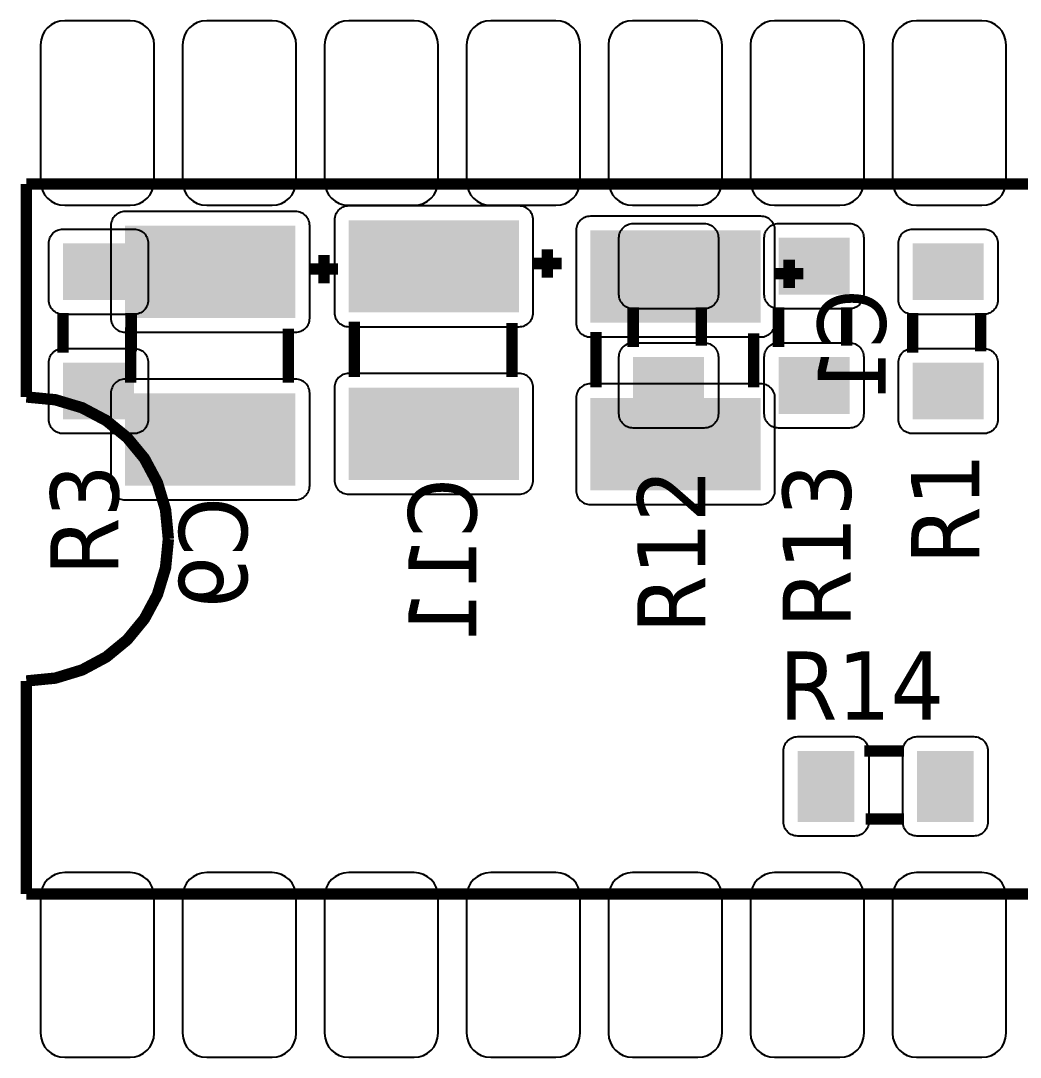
# Model space of a CAD drawing. Header units: millimetres. Extents: x 123.5 to 144.3, y 105.4 to 121.6.
# Drawn here: x 130.429 to 131.59, y 112.156 to 113.36 of the extents above; entities that cross this region are included whole.
import ezdxf

# ---------------------------------------------------------------- set-up
doc = ezdxf.new("R2010")
doc.units = ezdxf.units.MM
doc.layers.add('DESC', color=250, linetype='Continuous')
doc.styles.get("Standard").update_dxf_attribs({"font": 'tahoma.ttf'})

# ---------------------------------------------------------------- blocks, each defined once
blk = doc.blocks.new('RPAD')
blk.add_trace([(-0.5, -0.5), (-0.5, 0.5), (0.5, -0.5), (0.5, 0.5)])
blk = doc.blocks.new('muflai2c')
for points in [[(148.11368, 110.44419), (148.15968, 110.44419), (148.16316, 110.44453), (148.16637, 110.4455), (148.16926, 110.44705), (148.17177, 110.4491), (148.17383, 110.45161), (148.17537, 110.4545), (148.17634, 110.45771), (148.17668, 110.46119), (148.17668, 110.55719), (148.17634, 110.56066), (148.17537, 110.56388), (148.17383, 110.56677), (148.17177, 110.56927), (148.16926, 110.57133), (148.16637, 110.57288), (148.16316, 110.57385), (148.15968, 110.57419), (148.11368, 110.57419), (148.11021, 110.57385), (148.10699, 110.57288), (148.1041, 110.57133), (148.1016, 110.56927), (148.09954, 110.56677), (148.09799, 110.56388), (148.09702, 110.56066), (148.09668, 110.55719), (148.09668, 110.46119), (148.09702, 110.45771), (148.09799, 110.4545), (148.09954, 110.45161), (148.1016, 110.4491), (148.1041, 110.44705), (148.10699, 110.4455), (148.11021, 110.44453), (148.11368, 110.44419)], [(148.21368, 110.44419), (148.25968, 110.44419), (148.26316, 110.44453), (148.26637, 110.4455), (148.26926, 110.44705), (148.27177, 110.4491), (148.27383, 110.45161), (148.27537, 110.4545), (148.27634, 110.45771), (148.27668, 110.46119), (148.27668, 110.55719), (148.27634, 110.56066), (148.27537, 110.56388), (148.27383, 110.56677), (148.27177, 110.56927), (148.26926, 110.57133), (148.26637, 110.57288), (148.26316, 110.57385), (148.25968, 110.57419), (148.21368, 110.57419), (148.21021, 110.57385), (148.20699, 110.57288), (148.2041, 110.57133), (148.2016, 110.56927), (148.19954, 110.56677), (148.19799, 110.56388), (148.19702, 110.56066), (148.19668, 110.55719), (148.19668, 110.46119), (148.19702, 110.45771), (148.19799, 110.4545), (148.19954, 110.45161), (148.2016, 110.4491), (148.2041, 110.44705), (148.20699, 110.4455), (148.21021, 110.44453), (148.21368, 110.44419)], [(148.31368, 110.44419), (148.35968, 110.44419), (148.36316, 110.44453), (148.36637, 110.4455), (148.36926, 110.44705), (148.37177, 110.4491), (148.37383, 110.45161), (148.37537, 110.4545), (148.37634, 110.45771), (148.37668, 110.46119), (148.37668, 110.55719), (148.37634, 110.56066), (148.37537, 110.56388), (148.37383, 110.56677), (148.37177, 110.56927), (148.36926, 110.57133), (148.36637, 110.57288), (148.36316, 110.57385), (148.35968, 110.57419), (148.31368, 110.57419), (148.31021, 110.57385), (148.30699, 110.57288), (148.3041, 110.57133), (148.3016, 110.56927), (148.29954, 110.56677), (148.29799, 110.56388), (148.29702, 110.56066), (148.29668, 110.55719), (148.29668, 110.46119), (148.29702, 110.45771), (148.29799, 110.4545), (148.29954, 110.45161), (148.3016, 110.4491), (148.3041, 110.44705), (148.30699, 110.4455), (148.31021, 110.44453), (148.31368, 110.44419)], [(148.41368, 110.44419), (148.45968, 110.44419), (148.46316, 110.44453), (148.46637, 110.4455), (148.46926, 110.44705), (148.47177, 110.4491), (148.47383, 110.45161), (148.47537, 110.4545), (148.47634, 110.45771), (148.47668, 110.46119), (148.47668, 110.55719), (148.47634, 110.56066), (148.47537, 110.56388), (148.47383, 110.56677), (148.47177, 110.56927), (148.46926, 110.57133), (148.46637, 110.57288), (148.46316, 110.57385), (148.45968, 110.57419), (148.41368, 110.57419), (148.41021, 110.57385), (148.40699, 110.57288), (148.4041, 110.57133), (148.4016, 110.56927), (148.39954, 110.56677), (148.39799, 110.56388), (148.39702, 110.56066), (148.39668, 110.55719), (148.39668, 110.46119), (148.39702, 110.45771), (148.39799, 110.4545), (148.39954, 110.45161), (148.4016, 110.4491), (148.4041, 110.44705), (148.40699, 110.4455), (148.41021, 110.44453), (148.41368, 110.44419)], [(148.51368, 110.44419), (148.55968, 110.44419), (148.56316, 110.44453), (148.56637, 110.4455), (148.56926, 110.44705), (148.57177, 110.4491), (148.57383, 110.45161), (148.57537, 110.4545), (148.57634, 110.45771), (148.57668, 110.46119), (148.57668, 110.55719), (148.57634, 110.56066), (148.57537, 110.56388), (148.57383, 110.56677), (148.57177, 110.56927), (148.56926, 110.57133), (148.56637, 110.57288), (148.56316, 110.57385), (148.55968, 110.57419), (148.51368, 110.57419), (148.51021, 110.57385), (148.50699, 110.57288), (148.5041, 110.57133), (148.5016, 110.56927), (148.49954, 110.56677), (148.49799, 110.56388), (148.49702, 110.56066), (148.49668, 110.55719), (148.49668, 110.46119), (148.49702, 110.45771), (148.49799, 110.4545), (148.49954, 110.45161), (148.5016, 110.4491), (148.5041, 110.44705), (148.50699, 110.4455), (148.51021, 110.44453), (148.51368, 110.44419)], [(148.61368, 110.44419), (148.65968, 110.44419), (148.66316, 110.44453), (148.66637, 110.4455), (148.66926, 110.44705), (148.67177, 110.4491), (148.67383, 110.45161), (148.67537, 110.4545), (148.67634, 110.45771), (148.67668, 110.46119), (148.67668, 110.55719), (148.67634, 110.56066), (148.67537, 110.56388), (148.67383, 110.56677), (148.67177, 110.56927), (148.66926, 110.57133), (148.66637, 110.57288), (148.66316, 110.57385), (148.65968, 110.57419), (148.61368, 110.57419), (148.61021, 110.57385), (148.60699, 110.57288), (148.6041, 110.57133), (148.6016, 110.56927), (148.59954, 110.56677), (148.59799, 110.56388), (148.59702, 110.56066), (148.59668, 110.55719), (148.59668, 110.46119), (148.59702, 110.45771), (148.59799, 110.4545), (148.59954, 110.45161), (148.6016, 110.4491), (148.6041, 110.44705), (148.60699, 110.4455), (148.61021, 110.44453), (148.61368, 110.44419)], [(148.71368, 110.44419), (148.75968, 110.44419), (148.76316, 110.44453), (148.76637, 110.4455), (148.76926, 110.44705), (148.77177, 110.4491), (148.77383, 110.45161), (148.77537, 110.4545), (148.77634, 110.45771), (148.77668, 110.46119), (148.77668, 110.55719), (148.77634, 110.56066), (148.77537, 110.56388), (148.77383, 110.56677), (148.77177, 110.56927), (148.76926, 110.57133), (148.76637, 110.57288), (148.76316, 110.57385), (148.75968, 110.57419), (148.71368, 110.57419), (148.71021, 110.57385), (148.70699, 110.57288), (148.7041, 110.57133), (148.7016, 110.56927), (148.69954, 110.56677), (148.69799, 110.56388), (148.69702, 110.56066), (148.69668, 110.55719), (148.69668, 110.46119), (148.69702, 110.45771), (148.69799, 110.4545), (148.69954, 110.45161), (148.7016, 110.4491), (148.7041, 110.44705), (148.70699, 110.4455), (148.71021, 110.44453), (148.71368, 110.44419)], [(148.44369, 110.3687), (148.44369, 110.4337), (148.44364, 110.43474), (148.44349, 110.43575), (148.44325, 110.43671), (148.44292, 110.43764), (148.4425, 110.43852), (148.44201, 110.43934), (148.44144, 110.44011), (148.4408, 110.44081), (148.44009, 110.44145), (148.43933, 110.44202), (148.4385, 110.44252), (148.43763, 110.44293), (148.4367, 110.44326), (148.43574, 110.4435), (148.43473, 110.44365), (148.43369, 110.4437), (148.31369, 110.4437), (148.31265, 110.44365), (148.31165, 110.4435), (148.31068, 110.44326), (148.30976, 110.44293), (148.30888, 110.44252), (148.30805, 110.44202), (148.30729, 110.44145), (148.30658, 110.44081), (148.30594, 110.44011), (148.30537, 110.43934), (148.30488, 110.43852), (148.30446, 110.43764), (148.30413, 110.43671), (148.30389, 110.43575), (148.30374, 110.43474), (148.30369, 110.4337), (148.30369, 110.3687), (148.30374, 110.36766), (148.30389, 110.36666), (148.30413, 110.36569), (148.30446, 110.36477), (148.30488, 110.36389), (148.30537, 110.36307), (148.30594, 110.3623), (148.30658, 110.36159), (148.30729, 110.36095), (148.30805, 110.36038), (148.30888, 110.35989), (148.30976, 110.35947), (148.31068, 110.35914), (148.31165, 110.3589), (148.31265, 110.35875), (148.31369, 110.3587), (148.43369, 110.3587), (148.43473, 110.35875), (148.43574, 110.3589), (148.4367, 110.35914), (148.43763, 110.35947), (148.4385, 110.35989), (148.43933, 110.36038), (148.44009, 110.36095), (148.4408, 110.36159), (148.44144, 110.3623), (148.44201, 110.36307), (148.4425, 110.36389), (148.44292, 110.36477), (148.44325, 110.36569), (148.44349, 110.36666), (148.44364, 110.36766), (148.44369, 110.3687)], [(148.28621, 110.36477), (148.28621, 110.42977), (148.28616, 110.43081), (148.28601, 110.43181), (148.28577, 110.43278), (148.28544, 110.4337), (148.28502, 110.43458), (148.28453, 110.4354), (148.28396, 110.43617), (148.28332, 110.43688), (148.28261, 110.43752), (148.28185, 110.43809), (148.28102, 110.43858), (148.28015, 110.43899), (148.27922, 110.43933), (148.27825, 110.43957), (148.27725, 110.43972), (148.27621, 110.43977), (148.15621, 110.43977), (148.15517, 110.43972), (148.15417, 110.43957), (148.1532, 110.43933), (148.15227, 110.43899), (148.1514, 110.43858), (148.15057, 110.43809), (148.14981, 110.43752), (148.1491, 110.43688), (148.14846, 110.43617), (148.14789, 110.4354), (148.1474, 110.43458), (148.14698, 110.4337), (148.14665, 110.43278), (148.14641, 110.43181), (148.14626, 110.43081), (148.14621, 110.42977), (148.14621, 110.36477), (148.14626, 110.36373), (148.14641, 110.36272), (148.14665, 110.36175), (148.14698, 110.36083), (148.1474, 110.35995), (148.14789, 110.35913), (148.14846, 110.35836), (148.1491, 110.35766), (148.14981, 110.35702), (148.15057, 110.35645), (148.1514, 110.35595), (148.15227, 110.35554), (148.1532, 110.35521), (148.15417, 110.35497), (148.15517, 110.35482), (148.15621, 110.35477), (148.27621, 110.35477), (148.27725, 110.35482), (148.27825, 110.35497), (148.27922, 110.35521), (148.28015, 110.35554), (148.28102, 110.35595), (148.28185, 110.35645), (148.28261, 110.35702), (148.28332, 110.35766), (148.28396, 110.35836), (148.28453, 110.35913), (148.28502, 110.35995), (148.28544, 110.36083), (148.28577, 110.36175), (148.28601, 110.36272), (148.28616, 110.36373), (148.28621, 110.36477)], [(148.61391, 110.36146), (148.61391, 110.42646), (148.61386, 110.4275), (148.61371, 110.4285), (148.61347, 110.42947), (148.61314, 110.43039), (148.61272, 110.43127), (148.61223, 110.4321), (148.61166, 110.43286), (148.61102, 110.43357), (148.61031, 110.43421), (148.60955, 110.43478), (148.60872, 110.43527), (148.60785, 110.43569), (148.60692, 110.43602), (148.60596, 110.43626), (148.60495, 110.43641), (148.60391, 110.43646), (148.48391, 110.43646), (148.48287, 110.43641), (148.48187, 110.43626), (148.4809, 110.43602), (148.47998, 110.43569), (148.4791, 110.43527), (148.47827, 110.43478), (148.47751, 110.43421), (148.4768, 110.43357), (148.47616, 110.43286), (148.47559, 110.4321), (148.4751, 110.43127), (148.47468, 110.43039), (148.47435, 110.42947), (148.47411, 110.4285), (148.47396, 110.4275), (148.47391, 110.42646), (148.47391, 110.36146), (148.47396, 110.36042), (148.47411, 110.35941), (148.47435, 110.35845), (148.47468, 110.35752), (148.4751, 110.35665), (148.47559, 110.35582), (148.47616, 110.35506), (148.4768, 110.35435), (148.47751, 110.35371), (148.47827, 110.35314), (148.4791, 110.35265), (148.47998, 110.35223), (148.4809, 110.3519), (148.48187, 110.35166), (148.48287, 110.35151), (148.48391, 110.35146), (148.60391, 110.35146), (148.60495, 110.35151), (148.60596, 110.35166), (148.60692, 110.3519), (148.60785, 110.35223), (148.60872, 110.35265), (148.60955, 110.35314), (148.61031, 110.35371), (148.61102, 110.35435), (148.61166, 110.35506), (148.61223, 110.35582), (148.61272, 110.35665), (148.61314, 110.35752), (148.61347, 110.35845), (148.61371, 110.35941), (148.61386, 110.36042), (148.61391, 110.36146)], [(148.17247, 110.41738), (148.17247, 110.37738), (148.17242, 110.37634), (148.17227, 110.37533), (148.17203, 110.37437), (148.1717, 110.37344), (148.17128, 110.37256), (148.17079, 110.37174), (148.17022, 110.37097), (148.16958, 110.37027), (148.16887, 110.36963), (148.16811, 110.36906), (148.16728, 110.36856), (148.16641, 110.36815), (148.16548, 110.36782), (148.16451, 110.36758), (148.16351, 110.36743), (148.16247, 110.36738), (148.11247, 110.36738), (148.11143, 110.36743), (148.11043, 110.36758), (148.10946, 110.36782), (148.10853, 110.36815), (148.10766, 110.36856), (148.10683, 110.36906), (148.10607, 110.36963), (148.10536, 110.37027), (148.10472, 110.37097), (148.10415, 110.37174), (148.10366, 110.37256), (148.10324, 110.37344), (148.10291, 110.37437), (148.10267, 110.37533), (148.10252, 110.37634), (148.10247, 110.37738), (148.10247, 110.41738), (148.10252, 110.41842), (148.10267, 110.41942), (148.10291, 110.42039), (148.10324, 110.42131), (148.10366, 110.42219), (148.10415, 110.42301), (148.10472, 110.42378), (148.10536, 110.42449), (148.10607, 110.42513), (148.10683, 110.4257), (148.10766, 110.42619), (148.10853, 110.4266), (148.10946, 110.42694), (148.11043, 110.42718), (148.11143, 110.42733), (148.11247, 110.42738), (148.16247, 110.42738), (148.16351, 110.42733), (148.16451, 110.42718), (148.16548, 110.42694), (148.16641, 110.4266), (148.16728, 110.42619), (148.16811, 110.4257), (148.16887, 110.42513), (148.16958, 110.42449), (148.17022, 110.42378), (148.17079, 110.42301), (148.17128, 110.42219), (148.1717, 110.42131), (148.17203, 110.42039), (148.17227, 110.41942), (148.17242, 110.41842), (148.17247, 110.41738)], [(148.57404, 110.42131), (148.57404, 110.38131), (148.57399, 110.38027), (148.57385, 110.37927), (148.5736, 110.3783), (148.57327, 110.37738), (148.57286, 110.3765), (148.57236, 110.37568), (148.57179, 110.37491), (148.57115, 110.3742), (148.57045, 110.37356), (148.56968, 110.37299), (148.56886, 110.3725), (148.56798, 110.37209), (148.56706, 110.37175), (148.56609, 110.37151), (148.56508, 110.37136), (148.56404, 110.37131), (148.51404, 110.37131), (148.51301, 110.37136), (148.512, 110.37151), (148.51103, 110.37175), (148.51011, 110.37209), (148.50923, 110.3725), (148.50841, 110.37299), (148.50764, 110.37356), (148.50694, 110.3742), (148.5063, 110.37491), (148.50573, 110.37568), (148.50523, 110.3765), (148.50482, 110.37738), (148.50449, 110.3783), (148.50424, 110.37927), (148.5041, 110.38027), (148.50404, 110.38131), (148.50404, 110.42131), (148.5041, 110.42235), (148.50424, 110.42336), (148.50449, 110.42432), (148.50482, 110.42525), (148.50523, 110.42613), (148.50573, 110.42695), (148.5063, 110.42772), (148.50694, 110.42842), (148.50764, 110.42906), (148.50841, 110.42963), (148.50923, 110.43013), (148.51011, 110.43054), (148.51103, 110.43087), (148.512, 110.43111), (148.51301, 110.43126), (148.51404, 110.43131), (148.56404, 110.43131), (148.56508, 110.43126), (148.56609, 110.43111), (148.56706, 110.43087), (148.56798, 110.43054), (148.56886, 110.43013), (148.56968, 110.42963), (148.57045, 110.42906), (148.57115, 110.42842), (148.57179, 110.42772), (148.57236, 110.42695), (148.57286, 110.42613), (148.57327, 110.42525), (148.5736, 110.42432), (148.57385, 110.42336), (148.57399, 110.42235), (148.57404, 110.42131)], [(148.67641, 110.42131), (148.67641, 110.38131), (148.67636, 110.38027), (148.67621, 110.37927), (148.67597, 110.3783), (148.67564, 110.37738), (148.67522, 110.3765), (148.67473, 110.37568), (148.67416, 110.37491), (148.67352, 110.3742), (148.67281, 110.37356), (148.67204, 110.37299), (148.67122, 110.3725), (148.67034, 110.37209), (148.66942, 110.37175), (148.66845, 110.37151), (148.66745, 110.37136), (148.66641, 110.37131), (148.61641, 110.37131), (148.61537, 110.37136), (148.61436, 110.37151), (148.6134, 110.37175), (148.61247, 110.37209), (148.6116, 110.3725), (148.61077, 110.37299), (148.61, 110.37356), (148.6093, 110.3742), (148.60866, 110.37491), (148.60809, 110.37568), (148.60759, 110.3765), (148.60718, 110.37738), (148.60685, 110.3783), (148.60661, 110.37927), (148.60646, 110.38027), (148.60641, 110.38131), (148.60641, 110.42131), (148.60646, 110.42235), (148.60661, 110.42336), (148.60685, 110.42432), (148.60718, 110.42525), (148.60759, 110.42613), (148.60809, 110.42695), (148.60866, 110.42772), (148.6093, 110.42842), (148.61, 110.42906), (148.61077, 110.42963), (148.6116, 110.43013), (148.61247, 110.43054), (148.6134, 110.43087), (148.61436, 110.43111), (148.61537, 110.43126), (148.61641, 110.43131), (148.66641, 110.43131), (148.66745, 110.43126), (148.66845, 110.43111), (148.66942, 110.43087), (148.67034, 110.43054), (148.67122, 110.43013), (148.67204, 110.42963), (148.67281, 110.42906), (148.67352, 110.42842), (148.67416, 110.42772), (148.67473, 110.42695), (148.67522, 110.42613), (148.67564, 110.42525), (148.67597, 110.42432), (148.67621, 110.42336), (148.67636, 110.42235), (148.67641, 110.42131)], [(148.7709, 110.41738), (148.7709, 110.37738), (148.77084, 110.37634), (148.7707, 110.37533), (148.77045, 110.37437), (148.77012, 110.37344), (148.76971, 110.37256), (148.76921, 110.37174), (148.76864, 110.37097), (148.768, 110.37027), (148.7673, 110.36963), (148.76653, 110.36906), (148.76571, 110.36856), (148.76483, 110.36815), (148.76391, 110.36782), (148.76294, 110.36758), (148.76193, 110.36743), (148.7609, 110.36738), (148.7109, 110.36738), (148.70986, 110.36743), (148.70885, 110.36758), (148.70788, 110.36782), (148.70696, 110.36815), (148.70608, 110.36856), (148.70526, 110.36906), (148.70449, 110.36963), (148.70379, 110.37027), (148.70315, 110.37097), (148.70258, 110.37174), (148.70208, 110.37256), (148.70167, 110.37344), (148.70134, 110.37437), (148.70109, 110.37533), (148.70095, 110.37634), (148.7009, 110.37738), (148.7009, 110.41738), (148.70095, 110.41842), (148.70109, 110.41942), (148.70134, 110.42039), (148.70167, 110.42131), (148.70208, 110.42219), (148.70258, 110.42301), (148.70315, 110.42378), (148.70379, 110.42449), (148.70449, 110.42513), (148.70526, 110.4257), (148.70608, 110.42619), (148.70696, 110.4266), (148.70788, 110.42694), (148.70885, 110.42718), (148.70986, 110.42733), (148.7109, 110.42738), (148.7609, 110.42738), (148.76193, 110.42733), (148.76294, 110.42718), (148.76391, 110.42694), (148.76483, 110.4266), (148.76571, 110.42619), (148.76653, 110.4257), (148.7673, 110.42513), (148.768, 110.42449), (148.76864, 110.42378), (148.76921, 110.42301), (148.76971, 110.42219), (148.77012, 110.42131), (148.77045, 110.42039), (148.7707, 110.41942), (148.77084, 110.41842), (148.7709, 110.41738)], [(148.57404, 110.33731), (148.57404, 110.29731), (148.57399, 110.29627), (148.57385, 110.29527), (148.5736, 110.2943), (148.57327, 110.29338), (148.57286, 110.2925), (148.57236, 110.29168), (148.57179, 110.29091), (148.57115, 110.2902), (148.57045, 110.28956), (148.56968, 110.28899), (148.56886, 110.2885), (148.56798, 110.28809), (148.56706, 110.28775), (148.56609, 110.28751), (148.56508, 110.28736), (148.56404, 110.28731), (148.51404, 110.28731), (148.51301, 110.28736), (148.512, 110.28751), (148.51103, 110.28775), (148.51011, 110.28809), (148.50923, 110.2885), (148.50841, 110.28899), (148.50764, 110.28956), (148.50694, 110.2902), (148.5063, 110.29091), (148.50573, 110.29168), (148.50523, 110.2925), (148.50482, 110.29338), (148.50449, 110.2943), (148.50424, 110.29527), (148.5041, 110.29627), (148.50404, 110.29731), (148.50404, 110.33731), (148.5041, 110.33835), (148.50424, 110.33936), (148.50449, 110.34032), (148.50482, 110.34125), (148.50523, 110.34213), (148.50573, 110.34295), (148.5063, 110.34372), (148.50694, 110.34442), (148.50764, 110.34506), (148.50841, 110.34563), (148.50923, 110.34613), (148.51011, 110.34654), (148.51103, 110.34687), (148.512, 110.34711), (148.51301, 110.34726), (148.51404, 110.34731), (148.56404, 110.34731), (148.56508, 110.34726), (148.56609, 110.34711), (148.56706, 110.34687), (148.56798, 110.34654), (148.56886, 110.34613), (148.56968, 110.34563), (148.57045, 110.34506), (148.57115, 110.34442), (148.57179, 110.34372), (148.57236, 110.34295), (148.57286, 110.34213), (148.57327, 110.34125), (148.5736, 110.34032), (148.57385, 110.33936), (148.57399, 110.33835), (148.57404, 110.33731)], [(148.67641, 110.33731), (148.67641, 110.29731), (148.67636, 110.29627), (148.67621, 110.29527), (148.67597, 110.2943), (148.67564, 110.29338), (148.67522, 110.2925), (148.67473, 110.29168), (148.67416, 110.29091), (148.67352, 110.2902), (148.67281, 110.28956), (148.67204, 110.28899), (148.67122, 110.2885), (148.67034, 110.28809), (148.66942, 110.28775), (148.66845, 110.28751), (148.66745, 110.28736), (148.66641, 110.28731), (148.61641, 110.28731), (148.61537, 110.28736), (148.61436, 110.28751), (148.6134, 110.28775), (148.61247, 110.28809), (148.6116, 110.2885), (148.61077, 110.28899), (148.61, 110.28956), (148.6093, 110.2902), (148.60866, 110.29091), (148.60809, 110.29168), (148.60759, 110.2925), (148.60718, 110.29338), (148.60685, 110.2943), (148.60661, 110.29527), (148.60646, 110.29627), (148.60641, 110.29731), (148.60641, 110.33731), (148.60646, 110.33835), (148.60661, 110.33936), (148.60685, 110.34032), (148.60718, 110.34125), (148.60759, 110.34213), (148.60809, 110.34295), (148.60866, 110.34372), (148.6093, 110.34442), (148.61, 110.34506), (148.61077, 110.34563), (148.6116, 110.34613), (148.61247, 110.34654), (148.6134, 110.34687), (148.61436, 110.34711), (148.61537, 110.34726), (148.61641, 110.34731), (148.66641, 110.34731), (148.66745, 110.34726), (148.66845, 110.34711), (148.66942, 110.34687), (148.67034, 110.34654), (148.67122, 110.34613), (148.67204, 110.34563), (148.67281, 110.34506), (148.67352, 110.34442), (148.67416, 110.34372), (148.67473, 110.34295), (148.67522, 110.34213), (148.67564, 110.34125), (148.67597, 110.34032), (148.67621, 110.33936), (148.67636, 110.33835), (148.67641, 110.33731)], [(148.17247, 110.33338), (148.17247, 110.29338), (148.17242, 110.29234), (148.17227, 110.29133), (148.17203, 110.29037), (148.1717, 110.28944), (148.17128, 110.28856), (148.17079, 110.28774), (148.17022, 110.28697), (148.16958, 110.28627), (148.16887, 110.28563), (148.16811, 110.28506), (148.16728, 110.28456), (148.16641, 110.28415), (148.16548, 110.28382), (148.16451, 110.28358), (148.16351, 110.28343), (148.16247, 110.28338), (148.11247, 110.28338), (148.11143, 110.28343), (148.11043, 110.28358), (148.10946, 110.28382), (148.10853, 110.28415), (148.10766, 110.28456), (148.10683, 110.28506), (148.10607, 110.28563), (148.10536, 110.28627), (148.10472, 110.28697), (148.10415, 110.28774), (148.10366, 110.28856), (148.10324, 110.28944), (148.10291, 110.29037), (148.10267, 110.29133), (148.10252, 110.29234), (148.10247, 110.29338), (148.10247, 110.33338), (148.10252, 110.33442), (148.10267, 110.33542), (148.10291, 110.33639), (148.10324, 110.33731), (148.10366, 110.33819), (148.10415, 110.33901), (148.10472, 110.33978), (148.10536, 110.34049), (148.10607, 110.34113), (148.10683, 110.3417), (148.10766, 110.34219), (148.10853, 110.3426), (148.10946, 110.34294), (148.11043, 110.34318), (148.11143, 110.34333), (148.11247, 110.34338), (148.16247, 110.34338), (148.16351, 110.34333), (148.16451, 110.34318), (148.16548, 110.34294), (148.16641, 110.3426), (148.16728, 110.34219), (148.16811, 110.3417), (148.16887, 110.34113), (148.16958, 110.34049), (148.17022, 110.33978), (148.17079, 110.33901), (148.17128, 110.33819), (148.1717, 110.33731), (148.17203, 110.33639), (148.17227, 110.33542), (148.17242, 110.33442), (148.17247, 110.33338)], [(148.7709, 110.33338), (148.7709, 110.29338), (148.77084, 110.29234), (148.7707, 110.29133), (148.77045, 110.29037), (148.77012, 110.28944), (148.76971, 110.28856), (148.76921, 110.28774), (148.76864, 110.28697), (148.768, 110.28627), (148.7673, 110.28563), (148.76653, 110.28506), (148.76571, 110.28456), (148.76483, 110.28415), (148.76391, 110.28382), (148.76294, 110.28358), (148.76193, 110.28343), (148.7609, 110.28338), (148.7109, 110.28338), (148.70986, 110.28343), (148.70885, 110.28358), (148.70788, 110.28382), (148.70696, 110.28415), (148.70608, 110.28456), (148.70526, 110.28506), (148.70449, 110.28563), (148.70379, 110.28627), (148.70315, 110.28697), (148.70258, 110.28774), (148.70208, 110.28856), (148.70167, 110.28944), (148.70134, 110.29037), (148.70109, 110.29133), (148.70095, 110.29234), (148.7009, 110.29338), (148.7009, 110.33338), (148.70095, 110.33442), (148.70109, 110.33542), (148.70134, 110.33639), (148.70167, 110.33731), (148.70208, 110.33819), (148.70258, 110.33901), (148.70315, 110.33978), (148.70379, 110.34049), (148.70449, 110.34113), (148.70526, 110.3417), (148.70608, 110.34219), (148.70696, 110.3426), (148.70788, 110.34294), (148.70885, 110.34318), (148.70986, 110.34333), (148.7109, 110.34338), (148.7609, 110.34338), (148.76193, 110.34333), (148.76294, 110.34318), (148.76391, 110.34294), (148.76483, 110.3426), (148.76571, 110.34219), (148.76653, 110.3417), (148.7673, 110.34113), (148.768, 110.34049), (148.76864, 110.33978), (148.76921, 110.33901), (148.76971, 110.33819), (148.77012, 110.33731), (148.77045, 110.33639), (148.7707, 110.33542), (148.77084, 110.33442), (148.7709, 110.33338)], [(148.44369, 110.2507), (148.44369, 110.3157), (148.44364, 110.31674), (148.44349, 110.31775), (148.44325, 110.31871), (148.44292, 110.31964), (148.4425, 110.32052), (148.44201, 110.32134), (148.44144, 110.32211), (148.4408, 110.32281), (148.44009, 110.32345), (148.43933, 110.32402), (148.4385, 110.32452), (148.43763, 110.32493), (148.4367, 110.32526), (148.43574, 110.3255), (148.43473, 110.32565), (148.43369, 110.3257), (148.31369, 110.3257), (148.31265, 110.32565), (148.31165, 110.3255), (148.31068, 110.32526), (148.30976, 110.32493), (148.30888, 110.32452), (148.30805, 110.32402), (148.30729, 110.32345), (148.30658, 110.32281), (148.30594, 110.32211), (148.30537, 110.32134), (148.30488, 110.32052), (148.30446, 110.31964), (148.30413, 110.31871), (148.30389, 110.31775), (148.30374, 110.31674), (148.30369, 110.3157), (148.30369, 110.2507), (148.30374, 110.24966), (148.30389, 110.24866), (148.30413, 110.24769), (148.30446, 110.24677), (148.30488, 110.24589), (148.30537, 110.24507), (148.30594, 110.2443), (148.30658, 110.24359), (148.30729, 110.24295), (148.30805, 110.24238), (148.30888, 110.24189), (148.30976, 110.24147), (148.31068, 110.24114), (148.31165, 110.2409), (148.31265, 110.24075), (148.31369, 110.2407), (148.43369, 110.2407), (148.43473, 110.24075), (148.43574, 110.2409), (148.4367, 110.24114), (148.43763, 110.24147), (148.4385, 110.24189), (148.43933, 110.24238), (148.44009, 110.24295), (148.4408, 110.24359), (148.44144, 110.2443), (148.44201, 110.24507), (148.4425, 110.24589), (148.44292, 110.24677), (148.44325, 110.24769), (148.44349, 110.24866), (148.44364, 110.24966), (148.44369, 110.2507)], [(148.28621, 110.24677), (148.28621, 110.31177), (148.28616, 110.31281), (148.28601, 110.31381), (148.28577, 110.31478), (148.28544, 110.3157), (148.28502, 110.31658), (148.28453, 110.3174), (148.28396, 110.31817), (148.28332, 110.31888), (148.28261, 110.31952), (148.28185, 110.32009), (148.28102, 110.32058), (148.28015, 110.32099), (148.27922, 110.32133), (148.27825, 110.32157), (148.27725, 110.32172), (148.27621, 110.32177), (148.15621, 110.32177), (148.15517, 110.32172), (148.15417, 110.32157), (148.1532, 110.32133), (148.15227, 110.32099), (148.1514, 110.32058), (148.15057, 110.32009), (148.14981, 110.31952), (148.1491, 110.31888), (148.14846, 110.31817), (148.14789, 110.3174), (148.1474, 110.31658), (148.14698, 110.3157), (148.14665, 110.31478), (148.14641, 110.31381), (148.14626, 110.31281), (148.14621, 110.31177), (148.14621, 110.24677), (148.14626, 110.24573), (148.14641, 110.24472), (148.14665, 110.24375), (148.14698, 110.24283), (148.1474, 110.24195), (148.14789, 110.24113), (148.14846, 110.24036), (148.1491, 110.23966), (148.14981, 110.23902), (148.15057, 110.23845), (148.1514, 110.23795), (148.15227, 110.23754), (148.1532, 110.23721), (148.15417, 110.23697), (148.15517, 110.23682), (148.15621, 110.23677), (148.27621, 110.23677), (148.27725, 110.23682), (148.27825, 110.23697), (148.27922, 110.23721), (148.28015, 110.23754), (148.28102, 110.23795), (148.28185, 110.23845), (148.28261, 110.23902), (148.28332, 110.23966), (148.28396, 110.24036), (148.28453, 110.24113), (148.28502, 110.24195), (148.28544, 110.24283), (148.28577, 110.24375), (148.28601, 110.24472), (148.28616, 110.24573), (148.28621, 110.24677)], [(148.61391, 110.24346), (148.61391, 110.30846), (148.61386, 110.3095), (148.61371, 110.3105), (148.61347, 110.31147), (148.61314, 110.31239), (148.61272, 110.31327), (148.61223, 110.3141), (148.61166, 110.31486), (148.61102, 110.31557), (148.61031, 110.31621), (148.60955, 110.31678), (148.60872, 110.31727), (148.60785, 110.31769), (148.60692, 110.31802), (148.60596, 110.31826), (148.60495, 110.31841), (148.60391, 110.31846), (148.48391, 110.31846), (148.48287, 110.31841), (148.48187, 110.31826), (148.4809, 110.31802), (148.47998, 110.31769), (148.4791, 110.31727), (148.47827, 110.31678), (148.47751, 110.31621), (148.4768, 110.31557), (148.47616, 110.31486), (148.47559, 110.3141), (148.4751, 110.31327), (148.47468, 110.31239), (148.47435, 110.31147), (148.47411, 110.3105), (148.47396, 110.3095), (148.47391, 110.30846), (148.47391, 110.24346), (148.47396, 110.24242), (148.47411, 110.24141), (148.47435, 110.24045), (148.47468, 110.23952), (148.4751, 110.23865), (148.47559, 110.23782), (148.47616, 110.23706), (148.4768, 110.23635), (148.47751, 110.23571), (148.47827, 110.23514), (148.4791, 110.23465), (148.47998, 110.23423), (148.4809, 110.2339), (148.48187, 110.23366), (148.48287, 110.23351), (148.48391, 110.23346), (148.60391, 110.23346), (148.60495, 110.23351), (148.60596, 110.23366), (148.60692, 110.2339), (148.60785, 110.23423), (148.60872, 110.23465), (148.60955, 110.23514), (148.61031, 110.23571), (148.61102, 110.23635), (148.61166, 110.23706), (148.61223, 110.23782), (148.61272, 110.23865), (148.61314, 110.23952), (148.61347, 110.24045), (148.61371, 110.24141), (148.61386, 110.24242), (148.61391, 110.24346)], [(148.66991, 109.99996), (148.62991, 109.99996), (148.62887, 110.00001), (148.62787, 110.00016), (148.6269, 110.0004), (148.62598, 110.00073), (148.6251, 110.00115), (148.62427, 110.00164), (148.62351, 110.00221), (148.6228, 110.00285), (148.62216, 110.00356), (148.62159, 110.00432), (148.6211, 110.00515), (148.62068, 110.00602), (148.62035, 110.00695), (148.62011, 110.00791), (148.61996, 110.00892), (148.61991, 110.00996), (148.61991, 110.05996), (148.61996, 110.061), (148.62011, 110.062), (148.62035, 110.06297), (148.62068, 110.06389), (148.6211, 110.06477), (148.62159, 110.0656), (148.62216, 110.06636), (148.6228, 110.06707), (148.62351, 110.06771), (148.62427, 110.06828), (148.6251, 110.06877), (148.62598, 110.06919), (148.6269, 110.06952), (148.62787, 110.06976), (148.62887, 110.06991), (148.62991, 110.06996), (148.66991, 110.06996), (148.67095, 110.06991), (148.67196, 110.06976), (148.67292, 110.06952), (148.67385, 110.06919), (148.67472, 110.06877), (148.67555, 110.06828), (148.67631, 110.06771), (148.67702, 110.06707), (148.67766, 110.06636), (148.67823, 110.0656), (148.67872, 110.06477), (148.67914, 110.06389), (148.67947, 110.06297), (148.67971, 110.062), (148.67986, 110.061), (148.67991, 110.05996), (148.67991, 110.00996), (148.67986, 110.00892), (148.67971, 110.00791), (148.67947, 110.00695), (148.67914, 110.00602), (148.67872, 110.00515), (148.67823, 110.00432), (148.67766, 110.00356), (148.67702, 110.00285), (148.67631, 110.00221), (148.67555, 110.00164), (148.67472, 110.00115), (148.67385, 110.00073), (148.67292, 110.0004), (148.67196, 110.00016), (148.67095, 110.00001), (148.66991, 109.99996)], [(148.75391, 109.99996), (148.71391, 109.99996), (148.71287, 110.00001), (148.71187, 110.00016), (148.7109, 110.0004), (148.70998, 110.00073), (148.7091, 110.00115), (148.70827, 110.00164), (148.70751, 110.00221), (148.7068, 110.00285), (148.70616, 110.00356), (148.70559, 110.00432), (148.7051, 110.00515), (148.70468, 110.00602), (148.70435, 110.00695), (148.70411, 110.00791), (148.70396, 110.00892), (148.70391, 110.00996), (148.70391, 110.05996), (148.70396, 110.061), (148.70411, 110.062), (148.70435, 110.06297), (148.70468, 110.06389), (148.7051, 110.06477), (148.70559, 110.0656), (148.70616, 110.06636), (148.7068, 110.06707), (148.70751, 110.06771), (148.70827, 110.06828), (148.7091, 110.06877), (148.70998, 110.06919), (148.7109, 110.06952), (148.71187, 110.06976), (148.71287, 110.06991), (148.71391, 110.06996), (148.75391, 110.06996), (148.75495, 110.06991), (148.75596, 110.06976), (148.75692, 110.06952), (148.75785, 110.06919), (148.75872, 110.06877), (148.75955, 110.06828), (148.76031, 110.06771), (148.76102, 110.06707), (148.76166, 110.06636), (148.76223, 110.0656), (148.76272, 110.06477), (148.76314, 110.06389), (148.76347, 110.06297), (148.76371, 110.062), (148.76386, 110.061), (148.76391, 110.05996), (148.76391, 110.00996), (148.76386, 110.00892), (148.76371, 110.00791), (148.76347, 110.00695), (148.76314, 110.00602), (148.76272, 110.00515), (148.76223, 110.00432), (148.76166, 110.00356), (148.76102, 110.00285), (148.76031, 110.00221), (148.75955, 110.00164), (148.75872, 110.00115), (148.75785, 110.00073), (148.75692, 110.0004), (148.75596, 110.00016), (148.75495, 110.00001), (148.75391, 109.99996)], [(148.15968, 109.97419), (148.11368, 109.97419), (148.11021, 109.97385), (148.10699, 109.97288), (148.1041, 109.97133), (148.1016, 109.96927), (148.09954, 109.96677), (148.09799, 109.96388), (148.09702, 109.96066), (148.09668, 109.95719), (148.09668, 109.86119), (148.09702, 109.85771), (148.09799, 109.8545), (148.09954, 109.85161), (148.1016, 109.8491), (148.1041, 109.84705), (148.10699, 109.8455), (148.11021, 109.84453), (148.11368, 109.84419), (148.15968, 109.84419), (148.16316, 109.84453), (148.16637, 109.8455), (148.16926, 109.84705), (148.17177, 109.8491), (148.17383, 109.85161), (148.17537, 109.8545), (148.17634, 109.85771), (148.17668, 109.86119), (148.17668, 109.95719), (148.17634, 109.96066), (148.17537, 109.96388), (148.17383, 109.96677), (148.17177, 109.96927), (148.16926, 109.97133), (148.16637, 109.97288), (148.16316, 109.97385), (148.15968, 109.97419)], [(148.25968, 109.97419), (148.21368, 109.97419), (148.21021, 109.97385), (148.20699, 109.97288), (148.2041, 109.97133), (148.2016, 109.96927), (148.19954, 109.96677), (148.19799, 109.96388), (148.19702, 109.96066), (148.19668, 109.95719), (148.19668, 109.86119), (148.19702, 109.85771), (148.19799, 109.8545), (148.19954, 109.85161), (148.2016, 109.8491), (148.2041, 109.84705), (148.20699, 109.8455), (148.21021, 109.84453), (148.21368, 109.84419), (148.25968, 109.84419), (148.26316, 109.84453), (148.26637, 109.8455), (148.26926, 109.84705), (148.27177, 109.8491), (148.27383, 109.85161), (148.27537, 109.8545), (148.27634, 109.85771), (148.27668, 109.86119), (148.27668, 109.95719), (148.27634, 109.96066), (148.27537, 109.96388), (148.27383, 109.96677), (148.27177, 109.96927), (148.26926, 109.97133), (148.26637, 109.97288), (148.26316, 109.97385), (148.25968, 109.97419)], [(148.35968, 109.97419), (148.31368, 109.97419), (148.31021, 109.97385), (148.30699, 109.97288), (148.3041, 109.97133), (148.3016, 109.96927), (148.29954, 109.96677), (148.29799, 109.96388), (148.29702, 109.96066), (148.29668, 109.95719), (148.29668, 109.86119), (148.29702, 109.85771), (148.29799, 109.8545), (148.29954, 109.85161), (148.3016, 109.8491), (148.3041, 109.84705), (148.30699, 109.8455), (148.31021, 109.84453), (148.31368, 109.84419), (148.35968, 109.84419), (148.36316, 109.84453), (148.36637, 109.8455), (148.36926, 109.84705), (148.37177, 109.8491), (148.37383, 109.85161), (148.37537, 109.8545), (148.37634, 109.85771), (148.37668, 109.86119), (148.37668, 109.95719), (148.37634, 109.96066), (148.37537, 109.96388), (148.37383, 109.96677), (148.37177, 109.96927), (148.36926, 109.97133), (148.36637, 109.97288), (148.36316, 109.97385), (148.35968, 109.97419)], [(148.45968, 109.97419), (148.41368, 109.97419), (148.41021, 109.97385), (148.40699, 109.97288), (148.4041, 109.97133), (148.4016, 109.96927), (148.39954, 109.96677), (148.39799, 109.96388), (148.39702, 109.96066), (148.39668, 109.95719), (148.39668, 109.86119), (148.39702, 109.85771), (148.39799, 109.8545), (148.39954, 109.85161), (148.4016, 109.8491), (148.4041, 109.84705), (148.40699, 109.8455), (148.41021, 109.84453), (148.41368, 109.84419), (148.45968, 109.84419), (148.46316, 109.84453), (148.46637, 109.8455), (148.46926, 109.84705), (148.47177, 109.8491), (148.47383, 109.85161), (148.47537, 109.8545), (148.47634, 109.85771), (148.47668, 109.86119), (148.47668, 109.95719), (148.47634, 109.96066), (148.47537, 109.96388), (148.47383, 109.96677), (148.47177, 109.96927), (148.46926, 109.97133), (148.46637, 109.97288), (148.46316, 109.97385), (148.45968, 109.97419)], [(148.55968, 109.97419), (148.51368, 109.97419), (148.51021, 109.97385), (148.50699, 109.97288), (148.5041, 109.97133), (148.5016, 109.96927), (148.49954, 109.96677), (148.49799, 109.96388), (148.49702, 109.96066), (148.49668, 109.95719), (148.49668, 109.86119), (148.49702, 109.85771), (148.49799, 109.8545), (148.49954, 109.85161), (148.5016, 109.8491), (148.5041, 109.84705), (148.50699, 109.8455), (148.51021, 109.84453), (148.51368, 109.84419), (148.55968, 109.84419), (148.56316, 109.84453), (148.56637, 109.8455), (148.56926, 109.84705), (148.57177, 109.8491), (148.57383, 109.85161), (148.57537, 109.8545), (148.57634, 109.85771), (148.57668, 109.86119), (148.57668, 109.95719), (148.57634, 109.96066), (148.57537, 109.96388), (148.57383, 109.96677), (148.57177, 109.96927), (148.56926, 109.97133), (148.56637, 109.97288), (148.56316, 109.97385), (148.55968, 109.97419)], [(148.65968, 109.97419), (148.61368, 109.97419), (148.61021, 109.97385), (148.60699, 109.97288), (148.6041, 109.97133), (148.6016, 109.96927), (148.59954, 109.96677), (148.59799, 109.96388), (148.59702, 109.96066), (148.59668, 109.95719), (148.59668, 109.86119), (148.59702, 109.85771), (148.59799, 109.8545), (148.59954, 109.85161), (148.6016, 109.8491), (148.6041, 109.84705), (148.60699, 109.8455), (148.61021, 109.84453), (148.61368, 109.84419), (148.65968, 109.84419), (148.66316, 109.84453), (148.66637, 109.8455), (148.66926, 109.84705), (148.67177, 109.8491), (148.67383, 109.85161), (148.67537, 109.8545), (148.67634, 109.85771), (148.67668, 109.86119), (148.67668, 109.95719), (148.67634, 109.96066), (148.67537, 109.96388), (148.67383, 109.96677), (148.67177, 109.96927), (148.66926, 109.97133), (148.66637, 109.97288), (148.66316, 109.97385), (148.65968, 109.97419)], [(148.75968, 109.97419), (148.71368, 109.97419), (148.71021, 109.97385), (148.70699, 109.97288), (148.7041, 109.97133), (148.7016, 109.96927), (148.69954, 109.96677), (148.69799, 109.96388), (148.69702, 109.96066), (148.69668, 109.95719), (148.69668, 109.86119), (148.69702, 109.85771), (148.69799, 109.8545), (148.69954, 109.85161), (148.7016, 109.8491), (148.7041, 109.84705), (148.70699, 109.8455), (148.71021, 109.84453), (148.71368, 109.84419), (148.75968, 109.84419), (148.76316, 109.84453), (148.76637, 109.8455), (148.76926, 109.84705), (148.77177, 109.8491), (148.77383, 109.85161), (148.77537, 109.8545), (148.77634, 109.85771), (148.77668, 109.86119), (148.77668, 109.95719), (148.77634, 109.96066), (148.77537, 109.96388), (148.77383, 109.96677), (148.77177, 109.96927), (148.76926, 109.97133), (148.76637, 109.97288), (148.76316, 109.97385), (148.75968, 109.97419)]]:
    blk.add_lwpolyline(points, close=True)
at = {"const_width": 0.008}
for points in [[(148.08668, 110.45919), (148.08668, 110.30919)], [(148.08668, 110.45919), (150.08668, 110.45919)], [(148.08668, 110.45919), (148.08668, 110.30919)], [(148.08668, 110.45919), (150.08668, 110.45919)], [(148.08668, 110.45919), (148.08668, 110.30919)], [(148.08668, 110.45919), (150.08668, 110.45919)], [(148.29621, 110.38927), (148.29621, 110.40927)], [(148.29621, 110.38927), (148.29621, 110.40927)], [(148.29621, 110.38927), (148.29621, 110.40927)], [(148.45369, 110.3932), (148.45369, 110.4132)], [(148.45369, 110.3932), (148.45369, 110.4132)], [(148.45369, 110.3932), (148.45369, 110.4132)], [(148.44369, 110.4032), (148.46369, 110.4032)], [(148.44369, 110.4032), (148.46369, 110.4032)], [(148.44369, 110.4032), (148.46369, 110.4032)], [(148.62391, 110.38596), (148.62391, 110.40596)], [(148.62391, 110.38596), (148.62391, 110.40596)], [(148.62391, 110.38596), (148.62391, 110.40596)], [(148.28621, 110.39927), (148.30621, 110.39927)], [(148.28621, 110.39927), (148.30621, 110.39927)], [(148.28621, 110.39927), (148.30621, 110.39927)], [(148.61391, 110.39596), (148.63391, 110.39596)], [(148.61391, 110.39596), (148.63391, 110.39596)], [(148.61391, 110.39596), (148.63391, 110.39596)], [(148.51404, 110.37231), (148.51404, 110.34431)], [(148.51404, 110.37231), (148.51404, 110.34431)], [(148.51404, 110.37231), (148.51404, 110.34431)], [(148.56204, 110.37231), (148.56204, 110.34531)], [(148.56204, 110.37231), (148.56204, 110.34531)], [(148.56204, 110.37231), (148.56204, 110.34531)], [(148.61641, 110.37231), (148.61641, 110.34431)], [(148.61641, 110.37231), (148.61641, 110.34431)], [(148.61641, 110.37231), (148.61641, 110.34431)], [(148.66441, 110.37231), (148.66441, 110.34531)], [(148.66441, 110.37231), (148.66441, 110.34531)], [(148.66441, 110.37231), (148.66441, 110.34531)], [(148.11247, 110.36838), (148.11247, 110.34038)], [(148.11247, 110.36838), (148.11247, 110.34038)], [(148.11247, 110.36838), (148.11247, 110.34038)], [(148.16047, 110.36838), (148.16047, 110.34138)], [(148.16047, 110.36838), (148.16047, 110.34138)], [(148.16047, 110.36838), (148.16047, 110.34138)], [(148.7109, 110.36838), (148.7109, 110.34038)], [(148.7109, 110.36838), (148.7109, 110.34038)], [(148.7109, 110.36838), (148.7109, 110.34038)], [(148.7589, 110.36838), (148.7589, 110.34138)], [(148.7589, 110.36838), (148.7589, 110.34138)], [(148.7589, 110.36838), (148.7589, 110.34138)], [(148.16021, 110.31927), (148.16021, 110.35827)], [(148.16021, 110.31927), (148.16021, 110.35827)], [(148.16021, 110.31927), (148.16021, 110.35827)], [(148.31769, 110.3232), (148.31769, 110.3622)], [(148.31769, 110.3232), (148.31769, 110.3622)], [(148.31769, 110.3232), (148.31769, 110.3622)], [(148.42869, 110.3232), (148.42869, 110.3612)], [(148.42869, 110.3232), (148.42869, 110.3612)], [(148.42869, 110.3232), (148.42869, 110.3612)], [(148.27121, 110.31927), (148.27121, 110.35727)], [(148.27121, 110.31927), (148.27121, 110.35727)], [(148.27121, 110.31927), (148.27121, 110.35727)], [(148.48791, 110.31596), (148.48791, 110.35496)], [(148.48791, 110.31596), (148.48791, 110.35496)], [(148.48791, 110.31596), (148.48791, 110.35496)], [(148.59891, 110.31596), (148.59891, 110.35396)], [(148.59891, 110.31596), (148.59891, 110.35396)], [(148.59891, 110.31596), (148.59891, 110.35396)], [(148.18668, 110.20919), (148.18468, 110.22985), (148.17893, 110.24886), (148.16981, 110.26588), (148.15768, 110.28056), (148.14293, 110.29258), (148.12593, 110.30158), (148.10706, 110.30723), (148.08668, 110.30919)], [(148.18668, 110.20919), (148.18468, 110.22985), (148.17893, 110.24886), (148.16981, 110.26588), (148.15768, 110.28056), (148.14293, 110.29258), (148.12593, 110.30158), (148.10706, 110.30723), (148.08668, 110.30919)], [(148.18668, 110.20919), (148.18468, 110.22985), (148.17893, 110.24886), (148.16981, 110.26588), (148.15768, 110.28056), (148.14293, 110.29258), (148.12593, 110.30158), (148.10706, 110.30723), (148.08668, 110.30919)], [(148.18668, 110.20919), (148.18468, 110.18881), (148.17893, 110.16994), (148.16981, 110.15294), (148.15768, 110.13819), (148.14293, 110.12606), (148.12593, 110.11694), (148.10706, 110.11119), (148.08668, 110.10919)], [(148.18668, 110.20919), (148.18468, 110.18881), (148.17893, 110.16994), (148.16981, 110.15294), (148.15768, 110.13819), (148.14293, 110.12606), (148.12593, 110.11694), (148.10706, 110.11119), (148.08668, 110.10919)], [(148.18668, 110.20919), (148.18468, 110.18881), (148.17893, 110.16994), (148.16981, 110.15294), (148.15768, 110.13819), (148.14293, 110.12606), (148.12593, 110.11694), (148.10706, 110.11119), (148.08668, 110.10919)], [(148.08668, 110.10919), (148.08668, 109.95919)], [(148.08668, 110.10919), (148.08668, 109.95919)], [(148.08668, 110.10919), (148.08668, 109.95919)], [(148.70491, 110.05996), (148.67691, 110.05996)], [(148.70491, 110.05996), (148.67691, 110.05996)], [(148.70491, 110.05996), (148.67691, 110.05996)], [(148.70491, 110.01196), (148.67791, 110.01196)], [(148.70491, 110.01196), (148.67791, 110.01196)], [(148.70491, 110.01196), (148.67791, 110.01196)], [(148.08668, 109.95919), (150.08668, 109.95919)], [(148.08668, 109.95919), (150.08668, 109.95919)], [(148.08668, 109.95919), (150.08668, 109.95919)]]:
    blk.add_lwpolyline(points, dxfattribs=at)
for p, xscale, yscale, rotation in [((148.21621, 110.39727), 0.065, 0.12, 270), ((148.37369, 110.4012), 0.065, 0.12, 270), ((148.54391, 110.39396), 0.065, 0.12, 270), ((148.53904, 110.40131), 0.04, 0.05, 270), ((148.64141, 110.40131), 0.04, 0.05, 270), ((148.13747, 110.39738), 0.04, 0.05, 270), ((148.7359, 110.39738), 0.04, 0.05, 270), ((148.13747, 110.31338), 0.04, 0.05, 270), ((148.53904, 110.31731), 0.04, 0.05, 270), ((148.64141, 110.31731), 0.04, 0.05, 270), ((148.7359, 110.31338), 0.04, 0.05, 270), ((148.21621, 110.27927), 0.065, 0.12, 270), ((148.37369, 110.2832), 0.065, 0.12, 270), ((148.54391, 110.27596), 0.065, 0.12, 270), ((148.64991, 110.03496), 0.04, 0.05, 180), ((148.73391, 110.03496), 0.04, 0.05, 180)]:
    blk.add_blockref('RPAD', p, dxfattribs=dict(xscale=xscale, yscale=yscale, rotation=rotation))
at = {"text_generation_flag": 2, "width": 1.041667}
for s, p in [('C1', (148.69191, 110.38496)), ('C1', (148.69191, 110.38496)), ('C1', (148.69191, 110.38496)), ('C11', (148.40358, 110.25185)), ('C11', (148.40358, 110.25185)), ('C11', (148.40358, 110.25185)), ('C9', (148.24216, 110.23866)), ('C9', (148.24216, 110.23866)), ('C9', (148.24216, 110.23866))]:
    blk.add_text(s, height=0.048, rotation=90, dxfattribs=at).set_placement(p)
at = {"width": 1.041667}
for s, p in [('R1', (148.75784, 110.1912)), ('R1', (148.75784, 110.1912)), ('R1', (148.75784, 110.1912)), ('R3', (148.15154, 110.18333)), ('R3', (148.15154, 110.18333)), ('R3', (148.15154, 110.18333)), ('R12', (148.56493, 110.14258)), ('R12', (148.56493, 110.14258)), ('R12', (148.56493, 110.14258)), ('R13', (148.66729, 110.14652)), ('R13', (148.66729, 110.14652)), ('R13', (148.66729, 110.14652))]:
    blk.add_text(s, height=0.048, rotation=90, dxfattribs=at).set_placement(p)
blk.add_text('R14', height=0.048, dxfattribs=at).set_placement((148.61691, 110.08196))
blk.add_text('R14', height=0.048, dxfattribs=at).set_placement((148.61691, 110.08196))
blk.add_text('R14', height=0.048, dxfattribs=at).set_placement((148.61691, 110.08196))

msp = doc.modelspace()

# ---------------------------------------------------------------- block references
at = {"layer": 'DESC', "xscale": 1.65, "yscale": 1.65, "zscale": 1.65}
msp.add_blockref('muflai2c', (-113.9078, -69.0872), dxfattribs=at)

doc.saveas('drawing.dxf')
